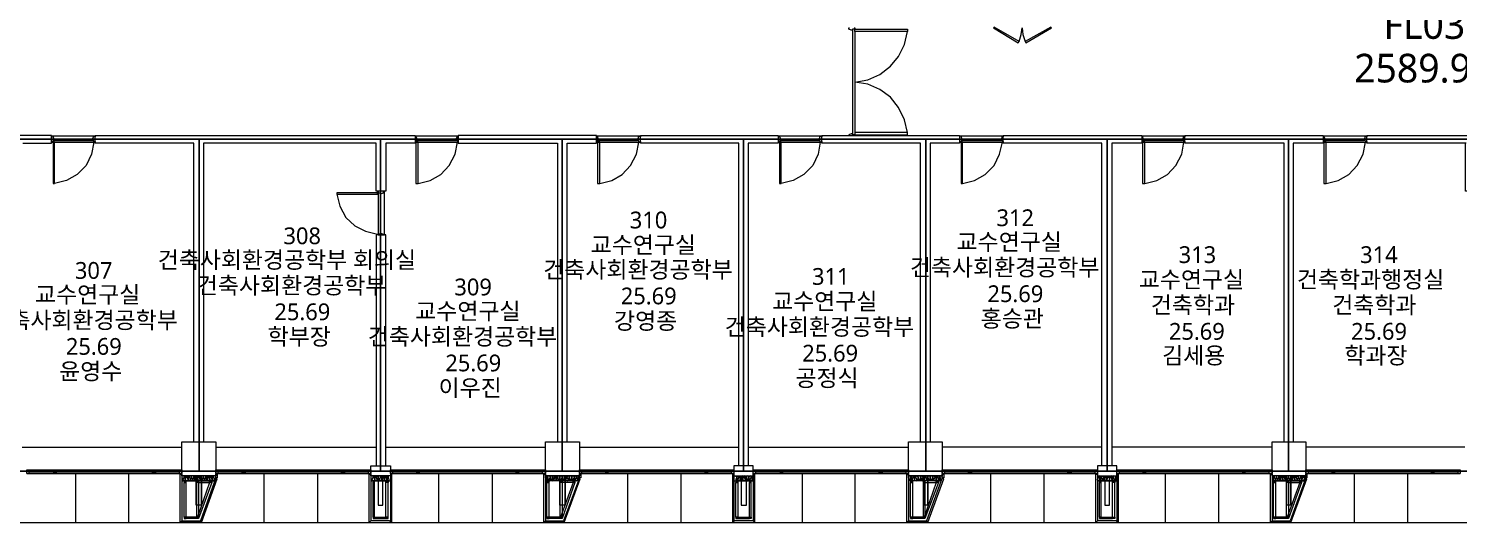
# Model space of a CAD drawing. Header units: millimetres. Extents: x -4020 to 126975, y -1911 to 106713.
# Drawn here: x 45675 to 75194, y 19414 to 29611 of the extents above; entities that cross this region are included whole.
import ezdxf

# ---------------------------------------------------------------- set-up
doc = ezdxf.new("R2010")
doc.units = ezdxf.units.MM
doc.layers.add('PDF_문자', color=7, linetype='Continuous')
doc.layers.add('PDF_형상', color=7, linetype='Continuous')
doc.styles.add('PDF 맑은 고딕', font='malgun.ttf')

msp = doc.modelspace()

# ---------------------------------------------------------------- linework, layer by layer
at = {"layer": 'PDF_형상', "lineweight": 5}
for points in [[(62720, 29627), (62735, 29627), (62735, 29596), (62688, 29596), (62688, 29580), (62657, 29580), (62611, 29596), (62611, 29627), (62626, 29627)], [(62688, 29580), (62688, 27435)], [(62735, 29549), (62735, 27466)], [(63823, 27466), (63761, 27730), (63637, 27979), (63466, 28197), (63248, 28352), (62999, 28461), (62735, 28507), (62999, 28554), (63248, 28663), (63466, 28834), (63637, 29036), (63761, 29285), (63823, 29549)], [(66124, 29347), (66170, 29487), (66186, 29627), (66202, 29487), (66248, 29347)], [(45558, 27248), (46149, 27248), (46149, 27404), (43289, 27404), (43289, 27248), (45356, 27248)], [(45434, 27326), (49196, 27326), (52942, 27326), (56688, 27326), (60434, 27326), (64196, 27326), (67943, 27326), (71689, 27326), (75435, 27326)], [(46149, 27279), (46149, 27264), (46180, 27264), (46180, 27295), (46196, 27295), (46196, 27342), (46180, 27388), (46149, 27388), (46149, 27373)], [(47004, 27295), (46180, 27295)], [(46196, 27264), (47019, 27264), (46973, 27015), (46864, 26782), (46677, 26595), (46460, 26471), (46211, 26409)], [(47051, 27279), (47051, 27264), (47019, 27264), (47019, 27295), (47004, 27295), (47004, 27342), (47019, 27388), (47051, 27388), (47051, 27373)], [(49087, 21077), (49087, 27248), (47051, 27248), (47051, 27404), (53657, 27404), (53657, 27248), (53051, 27248), (53051, 26254), (52849, 26254), (52849, 27248), (49289, 27248), (49289, 21077)], [(53657, 27279), (53657, 27264), (53673, 27264), (53673, 27295), (53688, 27295), (53688, 27342), (53673, 27388), (53657, 27388), (53657, 27373)], [(54496, 27295), (53673, 27295)], [(53704, 27264), (54512, 27264)], [(53719, 26409), (53968, 26471), (54186, 26595), (54357, 26782), (54481, 27015), (54528, 27264)], [(54543, 27279), (54543, 27264), (54528, 27264), (54528, 27295), (54512, 27295), (54512, 27342), (54528, 27388), (54543, 27388), (54543, 27373)], [(56797, 21077), (56797, 27248), (57403, 27248), (57403, 27404), (54543, 27404), (54543, 27248), (56595, 27248), (56595, 21077)], [(57403, 27279), (57403, 27264), (57419, 27264), (57419, 27295), (57434, 27295), (57434, 27342), (57419, 27388), (57403, 27388), (57403, 27373)], [(58243, 27295), (57434, 27295)], [(57450, 27264), (58258, 27264)], [(57465, 26409), (57714, 26471), (57932, 26595), (58103, 26782), (58227, 27015), (58274, 27264)], [(58305, 27279), (58305, 27264), (58274, 27264), (58274, 27295), (58258, 27295), (58258, 27342), (58274, 27388), (58305, 27388), (58305, 27373)], [(60341, 20580), (60341, 27248), (58305, 27248), (58305, 27404), (61150, 27404), (61150, 27248), (60528, 27248), (60528, 20580)], [(61150, 27279), (61150, 27264), (61181, 27264), (61181, 27295), (61196, 27295), (61196, 27342), (61181, 27388), (61150, 27388), (61150, 27373)], [(62004, 27295), (61181, 27295)], [(61196, 27264), (62020, 27264), (61973, 27015), (61865, 26782), (61678, 26595), (61460, 26471), (61212, 26409)], [(62051, 27279), (62051, 27264), (62020, 27264), (62020, 27295), (62004, 27295), (62004, 27342), (62020, 27388), (62051, 27388), (62051, 27373)], [(64087, 21077), (64087, 27248), (62051, 27248), (62051, 27404), (64896, 27404), (64896, 27248), (64290, 27248), (64290, 21077)], [(62720, 27404), (62735, 27404), (62735, 27419), (62688, 27419), (62688, 27435), (62657, 27435), (62611, 27419), (62611, 27404), (62626, 27404)], [(64896, 27279), (64896, 27264), (64927, 27264), (64927, 27295), (64942, 27295), (64942, 27342), (64927, 27388), (64896, 27388), (64896, 27373)], [(65751, 27295), (64927, 27295)], [(64958, 27264), (65766, 27264)], [(64958, 26409), (65207, 26471), (65424, 26595), (65611, 26782), (65720, 27015), (65782, 27264)], [(65797, 27279), (65797, 27264), (65782, 27264), (65782, 27295), (65766, 27295), (65766, 27342), (65782, 27388), (65797, 27388), (65797, 27373)], [(67834, 20580), (67834, 27248), (65797, 27248), (65797, 27404), (68051, 27404), (68658, 27404), (68658, 27248), (68036, 27248), (68036, 20580)], [(68658, 27279), (68658, 27264), (68673, 27264), (68673, 27295), (68689, 27295), (68689, 27342), (68673, 27388), (68658, 27388), (68658, 27373)], [(69497, 27295), (68673, 27295)], [(68704, 27264), (69513, 27264)], [(68720, 26409), (68969, 26471), (69186, 26595), (69357, 26782), (69481, 27015), (69528, 27264)], [(69544, 27279), (69544, 27264), (69528, 27264), (69528, 27295), (69513, 27295), (69513, 27342), (69528, 27388), (69544, 27388), (69544, 27373)], [(71596, 21077), (71596, 27248), (69544, 27248), (69544, 27404), (72404, 27404), (72404, 27248), (71782, 27248), (71782, 21077)], [(72404, 27279), (72404, 27264), (72419, 27264), (72419, 27295), (72435, 27295), (72435, 27342), (72419, 27388), (72404, 27388), (72404, 27373)], [(73243, 27295), (72435, 27295)], [(72451, 27264), (73259, 27264)], [(72466, 26409), (72715, 26471), (72932, 26595), (73103, 26782), (73228, 27015), (73274, 27264)], [(73305, 27279), (73305, 27264), (73274, 27264), (73274, 27295), (73259, 27295), (73259, 27342), (73274, 27388), (73305, 27388), (73305, 27373)], [(75357, 27248), (73305, 27248), (73305, 27404), (76150, 27404), (76150, 27248), (75544, 27248), (75544, 26254), (75342, 26254), (75342, 27248)], [(52040, 26191), (52103, 25943), (52227, 25709), (52413, 25538), (52631, 25430), (52880, 25367)], [(52911, 26254), (52880, 26254), (52880, 26222), (52926, 26222), (52926, 26207), (52958, 26207), (53004, 26222), (53004, 26254), (52989, 26254)], [(53051, 20580), (53051, 25352), (52849, 25352), (52849, 20580)], [(52911, 25352), (52880, 25352), (52880, 25367), (52926, 25367), (52926, 25383), (52958, 25383), (53004, 25367), (53004, 25352), (52989, 25352)], [(45543, 20968), (48838, 20968)], [(49538, 20968), (52849, 20968)], [(53051, 20968), (56346, 20968)], [(57046, 20968), (60341, 20968)], [(60528, 20968), (63839, 20968)], [(67834, 20968), (64538, 20968)], [(71347, 20968), (68036, 20968)], [(75326, 20968), (72046, 20968)], [(75435, 20471), (71689, 20471), (67943, 20471), (64196, 20471), (60434, 20471), (56688, 20471), (52942, 20471), (49196, 20471), (45434, 20471)], [(45636, 20502), (48838, 20502)], [(45636, 20424), (48838, 20424)], [(45683, 20486), (48792, 20486)], [(45683, 20455), (48792, 20455)], [(46646, 20424), (46646, 19414)], [(47734, 20424), (47734, 19414)], [(49522, 20284), (49522, 20300), (49538, 20347), (49538, 20362), (49522, 20378), (49507, 20378), (49491, 20362), (49491, 20347), (49507, 20300), (49507, 20284), (49491, 20269), (49475, 20284), (49475, 20300), (49475, 20347), (49475, 20362), (49475, 20378), (49460, 20378), (49444, 20362), (49444, 20347), (49460, 20300), (49460, 20284), (49444, 20269), (49429, 20284), (49413, 20300), (49413, 20284), (49382, 20269), (49367, 20284), (49367, 20300), (49382, 20347), (49382, 20362), (49367, 20378), (49351, 20378), (49351, 20362), (49351, 20347), (49351, 20300), (49351, 20284), (49336, 20269), (49320, 20284), (49320, 20300), (49336, 20347), (49336, 20362), (49320, 20378), (49305, 20378), (49289, 20362), (49289, 20347), (49305, 20300), (49305, 20284), (49289, 20269), (49273, 20284), (49273, 20300), (49289, 20347), (49289, 20362), (49273, 20378), (49258, 20378), (49242, 20362), (49242, 20347), (49258, 20300), (49258, 20284), (49242, 20269), (49227, 20284), (49227, 20300), (49227, 20347), (49227, 20362), (49227, 20378), (49211, 20378), (49196, 20362), (49196, 20347), (49211, 20300), (49211, 20284), (49196, 20269), (49180, 20284), (49165, 20300), (49149, 20284), (49134, 20269), (49118, 20284), (49118, 20300), (49134, 20347), (49134, 20362), (49118, 20378), (49102, 20378), (49102, 20362), (49102, 20347), (49102, 20300), (49102, 20284), (49087, 20269), (49071, 20284), (49071, 20300), (49087, 20347), (49087, 20362), (49071, 20378), (49056, 20378), (49040, 20362), (49040, 20347), (49056, 20300), (49056, 20284), (49040, 20269), (49025, 20284), (49025, 20300), (49040, 20347), (49040, 20362), (49025, 20378), (49009, 20378), (48994, 20362), (48994, 20347), (49009, 20300), (49009, 20284), (48994, 20269), (48978, 20284), (48978, 20300), (48978, 20347), (48978, 20362), (48978, 20378), (48963, 20378), (48947, 20362), (48947, 20347), (48963, 20300), (48963, 20284), (48947, 20269), (48916, 20284), (48916, 20300), (48931, 20347), (48931, 20362), (48916, 20378), (48900, 20378), (48900, 20362), (48900, 20347), (48900, 20300), (48900, 20284), (48885, 20269), (48869, 20284), (48869, 20300), (48885, 20347), (48885, 20362), (48869, 20378), (48854, 20378), (48838, 20362), (48838, 20347), (48854, 20300), (48854, 20284), (48838, 20269), (49522, 20269)], [(49242, 19771), (49242, 20378), (49242, 19771), (49134, 19771), (49134, 20378), (49134, 19771)], [(49538, 20502), (52740, 20502)], [(49538, 20424), (52740, 20424)], [(49569, 20315), (49538, 20331), (49538, 20409), (49569, 20409), (49569, 20331), (49538, 20331)], [(49584, 20486), (52693, 20486)], [(49584, 20455), (52693, 20455)], [(50533, 20424), (50533, 19414)], [(51636, 20424), (51636, 19414)], [(53113, 20378), (53097, 20362), (53097, 20347), (53113, 20300), (53113, 20284), (53097, 20269), (53082, 20269), (53082, 20284), (53082, 20300), (53082, 20347), (53082, 20362), (53066, 20378), (53051, 20362), (53051, 20347), (53066, 20300), (53066, 20284), (53051, 20269), (53035, 20269), (53020, 20284), (53020, 20300), (53035, 20347), (53035, 20362), (53020, 20378), (53004, 20362), (53004, 20347), (53020, 20300), (53020, 20284), (53004, 20269), (52989, 20269), (52973, 20284), (52973, 20300), (52989, 20347), (52989, 20362), (52973, 20378), (52958, 20362), (52958, 20347), (52958, 20300), (52958, 20284), (52958, 20269), (52942, 20269), (52926, 20284), (52926, 20300), (52942, 20347), (52942, 20362), (52926, 20378), (52895, 20362), (52895, 20347), (52880, 20362), (52864, 20378), (52849, 20362), (52849, 20347), (52864, 20300), (52864, 20284), (52849, 20269), (52833, 20269), (52833, 20284), (52833, 20300), (52833, 20347), (52833, 20362), (52818, 20378), (52802, 20362), (52802, 20347), (52818, 20300), (52818, 20284), (52802, 20269), (52787, 20269), (52771, 20284), (52771, 20300), (52787, 20347), (52787, 20362), (52771, 20378)], [(52895, 20378), (52895, 19771), (52989, 19771), (52989, 20378)], [(53144, 20502), (56346, 20502)], [(53144, 20424), (56346, 20424)], [(53191, 20486), (56284, 20486)], [(53191, 20455), (56284, 20455)], [(54139, 20424), (54139, 19414)], [(55243, 20424), (55243, 19414)], [(57015, 20269), (56346, 20269), (56362, 20284), (56362, 20300), (56346, 20347), (56346, 20362), (56362, 20378), (56377, 20378), (56377, 20362), (56377, 20347), (56377, 20300), (56377, 20284), (56393, 20269), (56408, 20284), (56408, 20300), (56393, 20347), (56393, 20362), (56408, 20378), (56424, 20378), (56440, 20362), (56440, 20347), (56424, 20300), (56424, 20284), (56440, 20269), (56455, 20284), (56455, 20300), (56440, 20347), (56440, 20362), (56455, 20378), (56471, 20378), (56486, 20362), (56486, 20347), (56471, 20300), (56471, 20284), (56486, 20269), (56502, 20284), (56502, 20300), (56502, 20347), (56502, 20362), (56502, 20378), (56517, 20378), (56533, 20362), (56533, 20347), (56517, 20300), (56517, 20284), (56533, 20269), (56548, 20284), (56564, 20300), (56579, 20284), (56595, 20269), (56611, 20284), (56611, 20300), (56595, 20347), (56595, 20362), (56611, 20378), (56626, 20378), (56626, 20362), (56626, 20347), (56626, 20300), (56626, 20284), (56642, 20269), (56642, 19523)], [(56937, 20238), (56688, 20238), (56642, 20269), (56657, 20284), (56657, 20300), (56642, 20347), (56642, 20362), (56657, 20378), (56673, 20378), (56688, 20362), (56688, 20347), (56673, 20300), (56673, 20284), (56688, 20269), (56704, 20284), (56704, 20300), (56688, 20347), (56688, 20362), (56704, 20378), (56719, 20378), (56735, 20362), (56735, 20347), (56719, 20300), (56719, 20284), (56735, 20269), (56750, 20284), (56750, 20300), (56750, 20347), (56750, 20362), (56750, 20378), (56766, 20378), (56781, 20362), (56781, 20347), (56766, 20300), (56766, 20284), (56797, 20269), (56813, 20284), (56813, 20300), (56797, 20347), (56797, 20362), (56813, 20378), (56828, 20378), (56828, 20362), (56828, 20347), (56828, 20300), (56828, 20284), (56844, 20269), (56859, 20284), (56859, 20300), (56844, 20347), (56844, 20362), (56859, 20378), (56875, 20378), (56890, 20362), (56890, 20347), (56875, 20300), (56875, 20284), (56890, 20269), (56906, 20284), (56906, 20300), (56890, 20347), (56890, 20362), (56906, 20378), (56921, 20378), (56937, 20362), (56937, 20347), (56921, 20300), (56921, 20284), (56937, 20269), (56952, 20284), (56952, 20300), (56952, 20347), (56952, 20362), (56952, 20378), (56968, 20378), (56984, 20362), (56984, 20347), (56968, 20300), (56968, 20284), (56984, 20269), (56999, 20284), (57015, 20300), (56999, 20347), (56999, 20362), (56999, 20378), (57015, 20378), (57030, 20362), (57030, 20347), (57015, 20300), (57030, 20284)], [(56750, 19771), (56750, 20378), (56750, 19771), (56642, 19771), (56642, 20378), (56642, 19771)], [(57046, 20502), (60232, 20502)], [(57046, 20424), (60232, 20424)], [(57061, 20315), (57046, 20331), (57046, 20409), (57077, 20409), (57077, 20331), (57046, 20331)], [(57092, 20486), (60186, 20486)], [(57092, 20455), (60186, 20455)], [(58041, 20424), (58041, 19414)], [(59144, 20424), (59144, 19414)], [(60621, 20378), (60605, 20362), (60605, 20347), (60605, 20300), (60605, 20284), (60605, 20269), (60590, 20269), (60574, 20284), (60574, 20300), (60590, 20347), (60590, 20362), (60574, 20378), (60559, 20362), (60543, 20347), (60543, 20362), (60512, 20378), (60497, 20362), (60497, 20347), (60512, 20300), (60512, 20284), (60497, 20269), (60481, 20269), (60481, 20284), (60481, 20300), (60481, 20347), (60481, 20362), (60466, 20378), (60450, 20362), (60450, 20347), (60466, 20300), (60466, 20284), (60450, 20269), (60434, 20269), (60419, 20284), (60419, 20300), (60434, 20347), (60434, 20362), (60419, 20378), (60403, 20362), (60403, 20347), (60419, 20300), (60419, 20284), (60403, 20269), (60388, 20269), (60372, 20284), (60372, 20300), (60388, 20347), (60388, 20362), (60372, 20378), (60357, 20362), (60357, 20347), (60357, 20300), (60357, 20284), (60357, 20269), (60341, 20269), (60326, 20284), (60326, 20300), (60341, 20347), (60341, 20362), (60326, 20378), (60310, 20362), (60295, 20347), (60279, 20362), (60263, 20378)], [(60388, 20378), (60388, 19771), (60497, 19771), (60497, 20378)], [(60637, 20502), (63839, 20502)], [(60637, 20424), (63839, 20424)], [(60683, 20486), (63792, 20486)], [(60683, 20455), (63792, 20455)], [(61647, 20424), (61647, 19414)], [(62735, 20424), (62735, 19414)], [(64523, 20269), (63839, 20269), (63854, 20284), (63854, 20300), (63839, 20347), (63839, 20362), (63854, 20378), (63870, 20378), (63885, 20362), (63885, 20347), (63870, 20300), (63870, 20284), (63885, 20269), (63901, 20284), (63901, 20300), (63901, 20347), (63901, 20362), (63901, 20378), (63916, 20378), (63932, 20362), (63932, 20347), (63916, 20300), (63916, 20284), (63932, 20269)], [(63885, 19523), (63885, 20238), (63932, 20269), (63963, 20284), (63963, 20300), (63979, 20284), (63994, 20269), (64010, 20284), (64010, 20300), (63994, 20347), (63994, 20362), (64010, 20378), (64025, 20378), (64025, 20362), (64041, 20347), (64025, 20300), (64025, 20284), (64041, 20269), (64056, 20284), (64056, 20300), (64041, 20347), (64041, 20362), (64056, 20378), (64072, 20378), (64087, 20362), (64087, 20347), (64072, 20300), (64072, 20284), (64087, 20269), (64103, 20284), (64103, 20300), (64103, 20347), (64103, 20362), (64103, 20378), (64119, 20378), (64134, 20362), (64134, 20347), (64119, 20300), (64119, 20284), (64134, 20269), (64150, 20284), (64165, 20300), (64181, 20284), (64196, 20269), (64212, 20284), (64212, 20300), (64196, 20347), (64196, 20362), (64212, 20378), (64227, 20378), (64227, 20362), (64227, 20347), (64227, 20300), (64227, 20284), (64243, 20269), (64258, 20284), (64258, 20300), (64243, 20347), (64243, 20362), (64258, 20378), (64274, 20378), (64290, 20362), (64290, 20347), (64274, 20300), (64274, 20284), (64290, 20269), (64305, 20284), (64305, 20300), (64290, 20347), (64290, 20362), (64305, 20378), (64321, 20378), (64336, 20362), (64336, 20347), (64321, 20300), (64321, 20284), (64336, 20269), (64352, 20284), (64352, 20300), (64352, 20347), (64352, 20362), (64352, 20378), (64367, 20378), (64383, 20362), (64383, 20347), (64367, 20300), (64367, 20284), (64383, 20269), (64398, 20284), (64414, 20300), (64429, 20284), (64445, 20269), (64461, 20284), (64461, 20300), (64445, 20347), (64445, 20362), (64461, 20378), (64476, 20378), (64476, 20362), (64476, 20347), (64476, 20300), (64476, 20284), (64492, 20269), (64507, 20284), (64507, 20300), (64492, 20347), (64492, 20362), (64507, 20378), (64523, 20378), (64538, 20362), (64538, 20347), (64523, 20300), (64523, 20284)], [(64243, 19771), (64243, 20378), (64243, 19771), (64150, 19771), (64150, 20378), (64150, 19771)], [(64538, 20502), (67740, 20502)], [(64538, 20424), (67740, 20424)], [(64569, 20315), (64538, 20331), (64538, 20409), (64569, 20409), (64569, 20331), (64538, 20331)], [(64585, 20486), (67694, 20486)], [(64585, 20455), (67694, 20455)], [(65533, 20424), (65533, 19414)], [(66637, 20424), (66637, 19414)], [(67896, 20378), (67880, 20362), (67865, 20347), (67849, 20362), (67834, 20378), (67818, 20362), (67818, 20347), (67834, 20300), (67834, 20284), (67818, 20269), (67803, 20269), (67803, 20284), (67803, 20300), (67803, 20347), (67803, 20362), (67787, 20378), (67772, 20362), (67772, 20347), (67787, 20300), (67787, 20284), (67772, 20269), (67756, 20269), (67740, 20284), (67740, 20300), (67756, 20347), (67756, 20362), (67740, 20378)], [(68145, 20378), (68129, 20362), (68114, 20347), (68114, 20362), (68082, 20378), (68067, 20362), (68067, 20347), (68082, 20300), (68082, 20284), (68067, 20269), (68051, 20269), (68051, 20284), (68051, 20300), (68051, 20347), (68051, 20362), (68036, 20378), (68020, 20362), (68020, 20347), (68036, 20300), (68036, 20284), (68020, 20269), (68005, 20269), (67989, 20284), (67989, 20300), (68005, 20347), (68005, 20362), (67989, 20378)], [(68145, 20502), (71347, 20502)], [(68145, 20424), (71347, 20424)], [(68191, 20486), (71285, 20486)], [(68191, 20455), (71285, 20455)], [(69140, 20424), (69140, 19414)], [(70243, 20424), (70243, 19414)], [(72015, 20284), (72015, 20300), (72031, 20347), (72031, 20362), (72015, 20378), (72000, 20378), (72000, 20362), (72000, 20347), (72015, 20300), (72000, 20284), (71984, 20269), (71969, 20284), (71969, 20300), (71984, 20347), (71984, 20362), (71969, 20378), (71953, 20378), (71953, 20362), (71953, 20347), (71953, 20300), (71953, 20284), (71938, 20269), (71922, 20284), (71922, 20300), (71938, 20347), (71938, 20362), (71922, 20378), (71906, 20378), (71891, 20362), (71891, 20347), (71906, 20300), (71906, 20284), (71891, 20269), (71875, 20284), (71875, 20300), (71891, 20347), (71875, 20362), (71875, 20378), (71860, 20378), (71844, 20362), (71844, 20347), (71860, 20300), (71860, 20284), (71844, 20269), (71829, 20284), (71813, 20300), (71813, 20284), (71782, 20269), (71767, 20284), (71767, 20300), (71782, 20347), (71782, 20362), (71767, 20378), (71751, 20378), (71751, 20362), (71751, 20347), (71751, 20300), (71751, 20284), (71735, 20269), (71720, 20284), (71720, 20300), (71735, 20347), (71735, 20362), (71720, 20378), (71704, 20378), (71689, 20362), (71689, 20347), (71704, 20300), (71704, 20284), (71689, 20269), (71673, 20284), (71673, 20300), (71689, 20347), (71689, 20362), (71673, 20378), (71658, 20378), (71642, 20362), (71642, 20347), (71658, 20300), (71658, 20284), (71642, 20269), (71627, 20284), (71627, 20300), (71627, 20347), (71627, 20362), (71627, 20378), (71611, 20378), (71596, 20362), (71596, 20347), (71611, 20300), (71611, 20284), (71596, 20269), (71580, 20284), (71564, 20300), (71549, 20284), (71533, 20269), (71518, 20284), (71518, 20300), (71533, 20347), (71533, 20362), (71518, 20378), (71502, 20378), (71502, 20362), (71502, 20347), (71502, 20300), (71502, 20284), (71487, 20269), (71471, 20284), (71471, 20300), (71487, 20347), (71487, 20362), (71471, 20378), (71456, 20378), (71440, 20362), (71440, 20347), (71456, 20300), (71456, 20284), (71440, 20269), (71425, 20284), (71425, 20300), (71440, 20347), (71440, 20362), (71425, 20378), (71409, 20378), (71393, 20362), (71393, 20347), (71409, 20300), (71409, 20284), (71393, 20269), (71378, 20284), (71378, 20300), (71378, 20347), (71378, 20362), (71378, 20378), (71362, 20378), (71347, 20362), (71347, 20347), (71362, 20300), (71362, 20284), (71347, 20269), (72015, 20269)], [(71735, 19771), (71735, 20378), (71735, 19771), (71642, 19771), (71642, 20378), (71642, 19771)], [(72046, 20502), (75233, 20502)], [(72046, 20424), (75233, 20424)], [(72046, 20331), (72046, 20409), (72062, 20409), (72062, 20331), (72046, 20331), (72062, 20315)], [(72093, 20486), (75186, 20486)], [(72093, 20455), (75186, 20455)], [(73041, 20424), (73041, 19414)], [(74145, 20424), (74145, 19414)], [(48885, 19523), (48885, 20238), (48931, 20269)], [(49149, 19523), (48931, 19523), (48931, 20238)], [(49413, 20269), (49460, 20238), (49180, 19492), (49149, 19523), (49149, 20269), (49180, 20238), (49429, 20238)], [(49413, 20238), (49165, 19523)], [(49429, 20269), (49180, 20269), (49180, 19523)], [(52740, 20269), (53144, 20269)], [(52787, 19523), (52787, 20238), (52818, 20269)], [(52787, 19492), (52818, 19523), (52818, 20238)], [(52818, 19523), (53051, 19523), (53051, 20238)], [(53097, 19523), (53051, 19523), (53051, 19492), (53097, 19492), (53097, 19523), (53097, 20238), (53051, 20269)], [(56377, 19523), (56377, 20238), (56424, 20269)], [(56921, 20269), (56952, 20238), (56688, 19492), (56642, 19523), (56424, 19523), (56424, 20238)], [(56937, 20269), (56688, 20269), (56688, 20238), (56642, 20238), (56642, 20269), (56688, 20269), (56688, 19523)], [(56921, 20238), (56657, 19523)], [(60232, 20269), (60637, 20269)], [(60279, 19523), (60279, 20238), (60326, 20269)], [(60279, 19492), (60326, 19523), (60326, 20238)], [(60326, 19523), (60559, 19523), (60559, 20238)], [(60590, 19523), (60590, 20238), (60590, 20269), (60559, 20269), (60559, 20238), (60590, 20238), (60559, 20269)], [(64150, 19523), (63932, 19523), (63932, 20238)], [(64414, 20269), (64461, 20238), (64181, 19492), (64150, 19523), (64150, 20269), (64181, 20238), (64429, 20238)], [(64414, 20238), (64165, 19523)], [(64429, 20269), (64181, 20269), (64181, 19523)], [(67740, 20269), (68145, 20269)], [(67787, 19523), (67787, 20238), (67818, 20269)], [(67787, 19492), (67818, 19523), (67818, 20238)], [(67818, 19523), (68051, 19523), (68051, 20238)], [(68098, 19523), (68098, 20238), (68051, 20269)], [(71378, 19523), (71378, 20238), (71425, 20269)], [(71642, 19523), (71425, 19523), (71425, 20238)], [(71922, 20269), (71953, 20238), (71689, 19492), (71642, 19523), (71642, 20269), (71689, 20238), (71938, 20238)], [(71922, 20238), (71658, 19523)], [(71938, 20269), (71689, 20269), (71689, 19523)], [(48885, 19492), (48931, 19523)], [(49149, 19492), (48931, 19492)], [(52818, 19492), (53051, 19492)], [(53097, 19492), (53051, 19523)], [(56377, 19492), (56424, 19523)], [(56642, 19492), (56424, 19492)], [(60326, 19492), (60559, 19492)], [(60590, 19492), (60559, 19523)], [(63885, 19492), (63932, 19523)], [(64150, 19492), (63932, 19492)], [(67818, 19492), (68051, 19492)], [(68098, 19492), (68051, 19523)], [(71378, 19492), (71425, 19523)], [(71642, 19492), (71425, 19492)], [(19568, 19414), (108810, 19414)]]:
    msp.add_lwpolyline(points, dxfattribs=at)
for points in [[(62735, 29596), (63823, 29596), (63823, 29549), (62735, 29549)], [(66124, 29347), (65611, 29642), (65595, 29627), (66108, 29316)], [(66792, 29627), (66777, 29642), (66248, 29347), (66264, 29316)], [(62735, 27419), (63823, 27419), (63823, 27466), (62735, 27466)], [(49196, 27326), (45434, 27326), (45434, 20471), (49196, 20471)], [(46149, 27264), (47051, 27264), (47051, 27388), (46149, 27388)], [(46180, 27264), (46180, 26409), (46211, 26409), (46211, 27264)], [(52942, 27326), (49196, 27326), (49196, 20471), (52942, 20471)], [(56688, 27326), (52942, 27326), (52942, 20471), (56688, 20471)], [(53657, 27264), (54543, 27264), (54543, 27388), (53657, 27388)], [(53673, 27264), (53673, 26409), (53719, 26409), (53719, 27264)], [(60434, 27326), (56688, 27326), (56688, 20471), (60434, 20471)], [(57403, 27264), (58305, 27264), (58305, 27388), (57403, 27388)], [(57419, 27264), (57419, 26409), (57465, 26409), (57465, 27264)], [(64196, 27326), (60434, 27326), (60434, 20471), (64196, 20471)], [(61150, 27264), (62051, 27264), (62051, 27388), (61150, 27388)], [(61181, 27264), (61181, 26409), (61212, 26409), (61212, 27264)], [(67943, 27326), (64196, 27326), (64196, 20471), (67943, 20471)], [(64896, 27264), (65797, 27264), (65797, 27388), (64896, 27388)], [(64927, 27264), (64927, 26409), (64958, 26409), (64958, 27264)], [(71689, 27326), (67943, 27326), (67943, 20471), (71689, 20471)], [(68658, 27264), (69544, 27264), (69544, 27388), (68658, 27388)], [(68673, 27264), (68673, 26409), (68720, 26409), (68720, 27264)], [(75435, 27326), (71689, 27326), (71689, 20471), (75435, 20471)], [(72404, 27264), (73305, 27264), (73305, 27388), (72404, 27388)], [(72419, 27264), (72419, 26409), (72466, 26409), (72466, 27264)], [(52880, 26222), (52040, 26222), (52040, 26191), (52880, 26191)], [(52895, 26254), (52895, 25352), (53020, 25352), (53020, 26254)], [(48838, 20378), (48838, 21077), (49538, 21077), (49538, 20378)], [(56346, 20378), (56346, 21077), (57046, 21077), (57046, 20378)], [(63839, 20378), (63839, 21077), (64538, 21077), (64538, 20378)], [(71347, 20378), (71347, 21077), (72046, 21077), (72046, 20378)], [(45636, 20502), (45683, 20502), (45683, 20424), (45636, 20424)], [(46196, 20502), (46242, 20502), (46242, 20424), (46196, 20424)], [(48232, 20502), (48294, 20502), (48294, 20424), (48232, 20424)], [(48792, 20502), (48838, 20502), (48838, 20424), (48792, 20424)], [(48838, 20409), (48838, 19445), (48807, 19414), (48807, 20409)], [(49165, 20300), (49180, 20347), (49180, 20362), (49165, 20378), (49149, 20378), (49149, 20362), (49149, 20347)], [(49413, 20300), (49429, 20347), (49429, 20362), (49429, 20378), (49413, 20378), (49398, 20362), (49398, 20347)], [(49538, 20502), (49584, 20502), (49584, 20424), (49538, 20424)], [(50082, 20502), (50144, 20502), (50144, 20424), (50082, 20424)], [(52134, 20502), (52196, 20502), (52196, 20424), (52134, 20424)], [(52693, 20502), (52740, 20502), (52740, 20424), (52693, 20424)], [(52740, 19445), (52709, 19414), (52709, 20409), (52740, 20409), (52740, 19445), (52709, 19414), (53160, 19414), (53128, 19445)], [(52740, 20580), (53144, 20580), (53144, 20378), (52740, 20378)], [(53144, 20502), (53191, 20502), (53191, 20424), (53144, 20424)], [(53144, 19445), (53175, 19414), (53175, 20409), (53144, 20409)], [(53688, 20502), (53735, 20502), (53735, 20424), (53688, 20424)], [(55740, 20502), (55787, 20502), (55787, 20424), (55740, 20424)], [(56284, 20502), (56346, 20502), (56346, 20424), (56284, 20424)], [(56346, 20409), (56346, 19445), (56315, 19414), (56315, 20409)], [(56564, 20300), (56579, 20347), (56579, 20362), (56579, 20378), (56564, 20378), (56548, 20362), (56548, 20347)], [(57046, 20502), (57092, 20502), (57092, 20424), (57046, 20424)], [(57590, 20502), (57636, 20502), (57636, 20424), (57590, 20424)], [(59642, 20502), (59688, 20502), (59688, 20424), (59642, 20424)], [(60186, 20502), (60232, 20502), (60232, 20424), (60186, 20424)], [(60232, 19445), (60217, 19414), (60217, 20409), (60232, 20409)], [(60637, 20580), (60232, 20580), (60232, 20378), (60637, 20378)], [(60637, 20502), (60683, 20502), (60683, 20424), (60637, 20424)], [(60637, 19445), (60668, 19414), (60668, 20409), (60637, 20409)], [(61196, 20502), (61243, 20502), (61243, 20424), (61196, 20424)], [(63233, 20502), (63295, 20502), (63295, 20424), (63233, 20424)], [(63792, 20502), (63839, 20502), (63839, 20424), (63792, 20424)], [(63839, 20409), (63839, 19445), (63808, 19414), (63808, 20409)], [(63963, 20300), (63979, 20347), (63979, 20362), (63979, 20378), (63963, 20378), (63948, 20362), (63948, 20347)], [(64165, 20300), (64181, 20347), (64181, 20362), (64165, 20378), (64150, 20378), (64150, 20362), (64150, 20347)], [(64414, 20300), (64429, 20347), (64429, 20362), (64429, 20378), (64414, 20378), (64398, 20362), (64398, 20347)], [(64538, 20502), (64585, 20502), (64585, 20424), (64538, 20424)], [(65082, 20502), (65145, 20502), (65145, 20424), (65082, 20424)], [(67134, 20502), (67196, 20502), (67196, 20424), (67134, 20424)], [(67694, 20502), (67740, 20502), (67740, 20424), (67694, 20424)], [(67740, 19445), (67709, 19414), (67709, 20409), (67740, 20409)], [(67740, 20580), (67740, 20378), (68145, 20378), (68145, 20580)], [(67974, 20347), (67989, 20300), (67989, 20284), (67974, 20269), (67958, 20269), (67943, 20284), (67943, 20300), (67958, 20347), (67958, 20362), (67943, 20378), (67927, 20362), (67927, 20347), (67927, 20300), (67927, 20284), (67927, 20269), (67911, 20269), (67896, 20284), (67896, 20300), (67911, 20347), (67911, 20362), (67896, 20378), (67896, 19771), (67989, 19771), (67989, 20378), (67974, 20362)], [(68145, 20502), (68191, 20502), (68191, 20424), (68145, 20424)], [(68145, 19445), (68176, 19414), (68176, 20409), (68145, 20409)], [(68689, 20502), (68735, 20502), (68735, 20424), (68689, 20424)], [(70741, 20502), (70787, 20502), (70787, 20424), (70741, 20424)], [(71285, 20502), (71347, 20502), (71347, 20424), (71285, 20424)], [(71347, 20409), (71347, 19445), (71316, 19414), (71316, 20409)], [(71564, 20300), (71580, 20347), (71580, 20362), (71564, 20378), (71549, 20362), (71549, 20347)], [(71813, 20300), (71829, 20347), (71829, 20362), (71829, 20378), (71813, 20378), (71798, 20362), (71798, 20347)], [(72046, 20502), (72093, 20502), (72093, 20424), (72046, 20424)], [(72590, 20502), (72637, 20502), (72637, 20424), (72590, 20424)], [(74642, 20502), (74689, 20502), (74689, 20424), (74642, 20424)], [(75186, 20502), (75233, 20502), (75233, 20424), (75186, 20424)], [(48885, 20269), (48885, 20238), (48931, 20238), (48931, 20269)], [(49180, 20269), (49180, 20238), (49149, 20238), (49149, 20269)], [(49569, 20315), (49538, 20331), (49227, 19445), (49242, 19414)], [(49460, 20269), (49460, 20238), (49413, 20238), (49413, 20269)], [(52787, 20269), (52787, 20238), (52818, 20238), (52818, 20269)], [(52895, 20347), (52880, 20300), (52880, 20284), (52880, 20269), (52895, 20269), (52911, 20284), (52911, 20300)], [(53097, 20269), (53097, 20238), (53051, 20238), (53051, 20269)], [(56377, 20269), (56377, 20238), (56424, 20238), (56424, 20269)], [(57061, 20315), (57046, 20331), (56719, 19445), (56735, 19414)], [(56952, 20269), (56952, 20238), (56921, 20238), (56921, 20269)], [(60295, 20347), (60279, 20300), (60279, 20284), (60295, 20269), (60310, 20284), (60310, 20300)], [(60279, 20269), (60279, 20238), (60326, 20238), (60326, 20269)], [(60543, 20347), (60528, 20300), (60528, 20284), (60543, 20269), (60559, 20269), (60559, 20284), (60559, 20300)], [(63885, 20269), (63885, 20238), (63932, 20238), (63932, 20269)], [(64181, 20269), (64181, 20238), (64150, 20238), (64150, 20269)], [(64569, 20315), (64538, 20331), (64212, 19445), (64243, 19414)], [(64461, 20269), (64461, 20238), (64414, 20238), (64414, 20269)], [(67787, 20269), (67787, 20238), (67818, 20238), (67818, 20269)], [(67865, 20347), (67849, 20300), (67849, 20284), (67849, 20269), (67865, 20269), (67880, 20284), (67880, 20300)], [(68098, 20269), (68098, 20238), (68051, 20238), (68051, 20269)], [(68114, 20347), (68098, 20300), (68098, 20284), (68114, 20269), (68129, 20269), (68129, 20284), (68129, 20300)], [(71378, 20269), (71378, 20238), (71425, 20238), (71425, 20269)], [(71689, 20269), (71689, 20238), (71642, 20238), (71642, 20269)], [(72062, 20315), (72046, 20331), (71720, 19445), (71735, 19414)], [(71953, 20269), (71953, 20238), (71922, 20238), (71922, 20269)], [(48885, 19523), (48885, 19492), (48931, 19492), (48931, 19523)], [(49180, 19523), (49180, 19492), (49149, 19492), (49149, 19523)], [(52787, 19523), (52787, 19492), (52818, 19492), (52818, 19523)], [(56377, 19523), (56377, 19492), (56424, 19492), (56424, 19523)], [(56688, 19523), (56688, 19492), (56642, 19492), (56642, 19523)], [(60279, 19523), (60279, 19492), (60326, 19492), (60326, 19523)], [(60590, 19523), (60590, 19492), (60559, 19492), (60559, 19523)], [(63885, 19523), (63885, 19492), (63932, 19492), (63932, 19523)], [(64181, 19523), (64181, 19492), (64150, 19492), (64150, 19523)], [(67787, 19523), (67787, 19492), (67818, 19492), (67818, 19523)], [(68098, 19523), (68098, 19492), (68051, 19492), (68051, 19523)], [(71378, 19523), (71378, 19492), (71425, 19492), (71425, 19523)], [(71689, 19523), (71689, 19492), (71642, 19492), (71642, 19523)], [(49211, 19445), (49242, 19414), (48807, 19414), (48838, 19445)], [(56719, 19445), (56735, 19414), (56315, 19414), (56346, 19445)], [(60248, 19445), (60217, 19414), (60668, 19414), (60637, 19445)], [(64212, 19445), (64243, 19414), (63808, 19414), (63839, 19445)], [(67740, 19445), (67709, 19414), (68160, 19414), (68129, 19445)], [(71720, 19445), (71735, 19414), (71316, 19414), (71347, 19445)]]:
    msp.add_lwpolyline(points, close=True, dxfattribs=at)

# ---------------------------------------------------------------- texts
at = {"layer": 'PDF_문자', "attachment_point": 4, "style": 'PDF 맑은 고딕'}
for s, insert, char_height in [('FL03', (73648, 29691), 592.2), ('2589.97', (73041, 28789), 592.2), ('310', (58087, 25656), 346.4), ('312', (65658, 25703), 346.4), ('308', (50937, 25330), 346.4), ('교수연구실', (64834, 25190), 346.4), ('교수연구실', (57279, 25128), 346.4), ('313', (69419, 24941), 346.4), ('314', (73166, 24941), 346.4), ('건축사회환경공학부 회의실', (48341, 24817), 346.35), ('건축사회환경공학부', (56300, 24615), 346.4), ('건축사회환경공학부', (63870, 24662), 346.4), ('307', (46631, 24615), 346.4), ('건축사회환경공학부', (49149, 24289), 346.4), ('311', (61849, 24491), 346.4), ('교수연구실', (68596, 24413), 346.4), ('건축학과행정실', (71860, 24413), 346.4), ('교수연구실', (45807, 24102), 346.4), ('309', (54465, 24273), 346.4), ('25.69', (57901, 24087), 346.4), ('25.69', (65471, 24133), 346.4), ('25.69', (50750, 23760), 346.4), ('교수연구실', (53657, 23760), 346.4), ('교수연구실', (61025, 23962), 346.4), ('건축학과', (68844, 23885), 346.4), ('건축학과', (72590, 23885), 346.4), ('건축사회환경공학부', (44843, 23574), 346.4), ('강영종', (57761, 23558), 346.4), ('건축사회환경공학부', (60046, 23434), 346.4), ('홍승관', (65331, 23605), 346.4), ('학부장', (50610, 23232), 346.4), ('건축사회환경공학부', (52677, 23232), 346.4), ('25.69', (69217, 23356), 346.4), ('25.69', (72979, 23356), 346.4), ('25.69', (46444, 23045), 346.4), ('25.69', (61647, 22905), 346.4), ('김세용', (69077, 22843), 346.4), ('학과장', (72839, 22843), 346.4), ('윤영수', (46305, 22517), 346.4), ('25.69', (54279, 22703), 346.4), ('공정식', (61507, 22377), 346.4), ('이우진', (54139, 22174), 346.4)]:
    msp.add_mtext(s, dxfattribs=dict(at, insert=insert, char_height=char_height))

doc.saveas('drawing.dxf')
